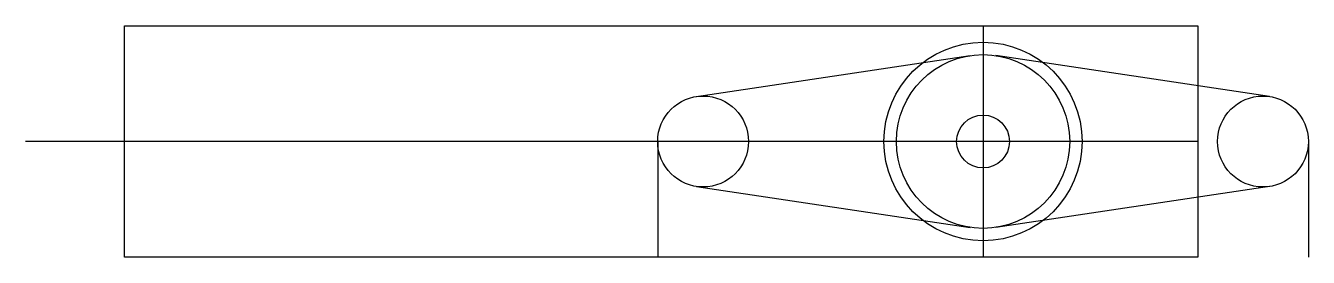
# Model space of a CAD drawing. Header units: millimetres. Extents: x 1.5 to 79.2, y 0 to 14.
import ezdxf

# ---------------------------------------------------------------- set-up
doc = ezdxf.new("R2010")
doc.units = ezdxf.units.MM
doc.layers.get('0').update_dxf_attribs({"linetype": 'CONTINUOUS'})

msp = doc.modelspace()

# ---------------------------------------------------------------- linework, layer by layer
for p, q in [((59.5, 14), (59.5, 0)), ((42.144, 9.72), (58.726, 12.193)), ((76.856, 9.72), (60.274, 12.193)), ((72.5, 7), (1.522, 7)), ((39.8, 7), (39.8, 0)), ((79.2, 7), (79.2, 0)), ((42.144, 4.28), (58.726, 1.807)), ((76.856, 4.28), (60.274, 1.807))]:
    msp.add_line(p, q)
msp.add_lwpolyline([(7.5, 0), (7.5, 14), (72.5, 14), (72.5, 0)], close=True)
for centre, radius in [((59.5, 7), 6), ((59.5, 7), 5.25), ((42.55, 7), 2.75), ((76.45, 7), 2.75), ((59.5, 7), 1.6)]:
    msp.add_circle(centre, radius)

doc.saveas('drawing.dxf')
